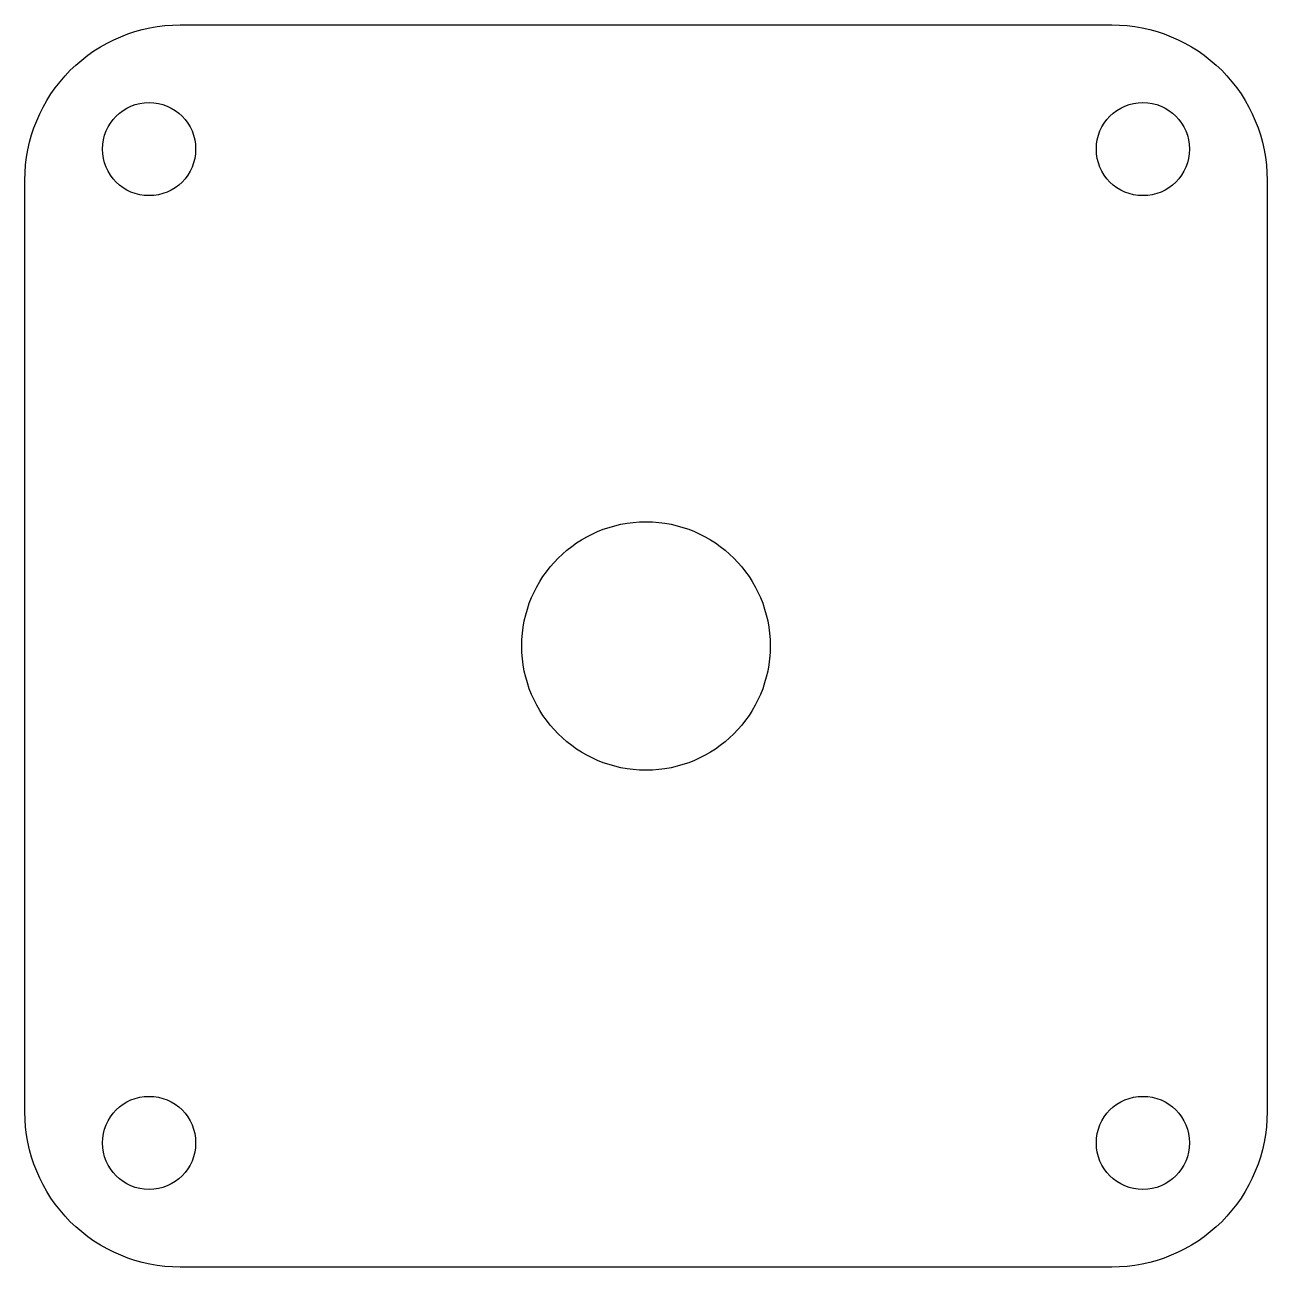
# Model space of a CAD drawing. Header units: millimetres. Extents: x -30 to 10, y -30 to 10.
import ezdxf

# ---------------------------------------------------------------- set-up
doc = ezdxf.new("R2010")
doc.units = ezdxf.units.MM
doc.layers.get('0').update_dxf_attribs({"linetype": 'CONTINUOUS'})

msp = doc.modelspace()

# ---------------------------------------------------------------- linework, layer by layer
msp.add_lwpolyline([(-25, -30, -0.414214), (-30, -25), (-30, 5, -0.414214), (-25, 10), (5, 10, -0.414214), (10, 5), (10, -25, -0.414214), (5, -30)], format="xyb", close=True)
for centre, radius in [((-26, 6), 1.5), ((6, 6), 1.5), ((-10, -10), 4), ((-26, -26), 1.5), ((6, -26), 1.5)]:
    msp.add_circle(centre, radius)

doc.saveas('drawing.dxf')
